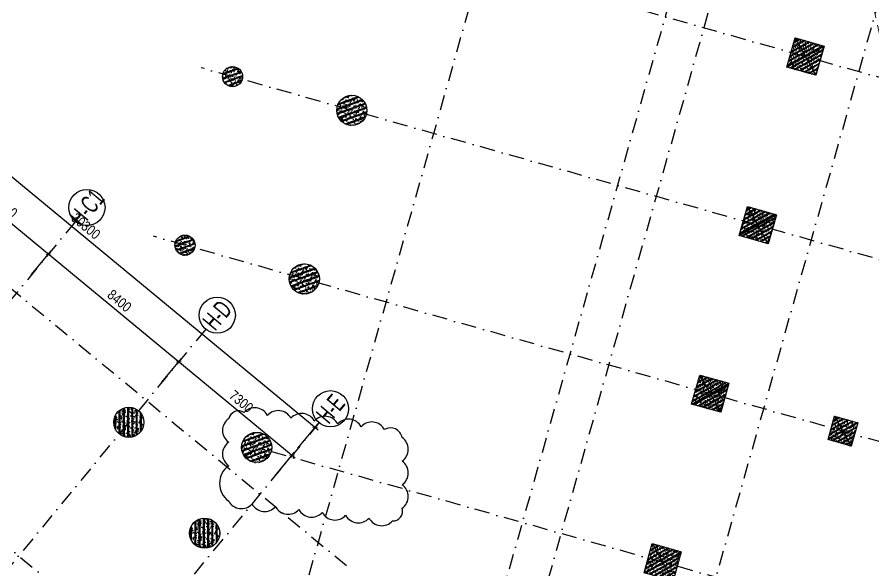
# Model space of a CAD drawing. Header units: millimetres. Extents: x -1307469 to 1307234, y -626931 to 1119422.
# Drawn here: x -69802 to -27223, y 107224 to 134728 of the extents above; entities that cross this region are included whole.
import ezdxf
from ezdxf.enums import TextEntityAlignment as Align

# ---------------------------------------------------------------- set-up
doc = ezdxf.new("R2010")
doc.units = ezdxf.units.MM
doc.header["$LTSCALE"] = 300
doc.header["$MEASUREMENT"] = 0
doc.linetypes.add('DASHDOT', pattern=[1, 0.5, -0.25, 0, -0.25])
doc.linetypes.add('HIDDEN', pattern=[0.375, 0.25, -0.125])
doc.layers.add('KT-Chi gioi XD', color=7, linetype='HIDDEN', true_color=0x0066cc)
for name, color, linetype in [('KT-Hatch', 251, 'Continuous'), ('KT-Kich thuoc', 9, 'Continuous'), ('KT-Luoi truc South Tower', 8, 'DASHDOT'), ('KT-Net cot vach', 6, 'Continuous'), ('ST_MBDV Cot vach 220805$0$AUDIT_I_220805193045-1', 50, 'Continuous')]:
    doc.layers.add(name, color=color, linetype=linetype)
doc.styles.add('Arial Narrow', font='ARIALN.TTF')
doc.styles.add('ST_MBDV Cot vach 220805$0$HBA-Text', font='GOTHIC.TTF')
doc.dimstyles.new('ccu12-200', dxfattribs={"dimscale": 200, "dimtxt": 2.5, "dimasz": 1, "dimexe": 1, "dimexo": 2, "dimgap": 1, "dimtad": 1, "dimdec": 0, "dimdsep": 46, "dimtxsty": 'Arial Narrow', "dimblk": 'ARCHTICK', "dimcen": -1, "dimdle": 1, "dimclrd": 256, "dimclre": 256, "dimclrt": 3, "dimadec": 0, "dimazin": 2, "dimtfac": 0.1, "dimtdec": 0, "dimtmove": 0, "dimatfit": 1, "dimldrblk": 'ARCHTICK', "dimfxl": 1, "dimtvp": 0.833333, "dimtolj": 1, "dimtzin": 12, "dimarcsym": 0})
pattern_1 = [(25, (-143805.96, 194849.12), (311.76915, -180), [37.5, -412.5]), (330, (-143805.96, 194849.12), (96.0694, 370.1782), [30, -330]), (75.4514, (-143779.97, 194834.12), (407.8386, 190.1779), [31.8701, -350.571]), (21.1842, (-143763.7, 194939.75), (448.6488, -300.5234), [56.25, -618.75]), (71.6356, (-143726.3, 194914.7), (629.386, 243.9225), [47.8051, -525.8565]), (326.1842, (-143763.7, 194939.75), (629.3859, 243.923), [45, -495]), (356, (-143728.94, 194895.96), (185.4137, -308.5802), [37.5, -412.5]), (301, (-143728.94, 194895.96), (263.4901, 277.1898), [30, -330]), (46.4514, (-143713.5, 194870.25), (448.9038, -31.3908), [31.8701, -350.571]), (12.5, (-143805.96, 194849.12), (75.8538, 148.28266), [0, -326, 0, -335, 0, -331.25]), (342.5, (-143805.96, 194849.12), (202.55378, 123.1402), [0, -191, 0, -318.5, 0, -126.25]), (302.5, (-143907.01, 194896.24), (237.13767, -123.02238), [0, -125, 0, -390, 0, -517.5]), (292.5, (-143952.32, 194917.37), (285.4262, -77.8696), [0, -162.5, 0, -259, 0, -367.5]), (20, (-143805.96, 194849.12), (-72.6793, 199.6847), []), (20, (-143780.07, 194904.63), (-72.6793, 199.6847), [])]
pattern_2 = [(50, (550, 1550), (286.904, -25.1), [30, -330]), (355, (550, 1550), (-55.5, 300.877), [24, -264]), (100.451, (573.9, 1547.9), (231.404, 275.776), [25.496, -280.457]), (46.184, (550, 1630), (426.896, -66.21), [45, -495]), (96.636, (585.57, 1624.5), (373.865, 389.65), [38.244, -420.685]), (351.184, (550, 1630), (373.865, 389.65), [36, -396]), (21, (590, 1610), (238.763, -161.048), [30, -330]), (326, (590, 1610), (97.326, 290.06), [24, -264]), (71.451, (609.9, 1596.58), (336.09, 129.012), [25.496, -280.457]), (37.5, (550, 1550), (4.864, 133.1575), [0, -260.8, 0, -268, 0, -265]), (7.5, (550, 1550), (105.228, 157.765), [0, -152.8, 0, -254.8, 0, -101]), (327.5, (460.8, 1550), (213.529, -9.022), [0, -100, 0, -312, 0, -414]), (317.5, (420.8, 1550), (233.274, 40.042), [0, -130, 0, -207.2, 0, -294]), (45, (550, 1550), (-120.208, 120.208), []), (45, (550, 1599), (-120.208, 120.208), [])]

# ---------------------------------------------------------------- blocks, each defined once
blk = doc.blocks.new('_ARCHTICK')
at = {"color": 0, "linetype": 'ByBlock', "const_width": 0.15}
blk.add_lwpolyline([(-0.5, -0.5), (0.5, 0.5)], dxfattribs=at)
blk = doc.blocks.new('*D422')
at = {"layer": 'Defpoints', "color": 0, "transparency": 16777216}
for p in [(-14254, 149758, 0), (-10901, 148811), (-34430, 78354, 0)]:
    blk.add_point(p, dxfattribs=at)
at = {"layer": 'KT-Kich thuoc', "lineweight": -2, "transparency": 16777216}
for p, q in [((-13869, 149649), (-10709, 148756)), ((-31132, 77214), (-10847, 149003)), ((-34045, 78245), (-30886, 77352))]:
    blk.add_line(p, q, dxfattribs=at)
at = {"layer": 'KT-Kich thuoc', "lineweight": -2, "transparency": 16777216, "xscale": 200, "yscale": 200, "zscale": 200}
for p, rotation in [((-10901, 148811), 74.2212191827257), ((-31078, 77407), 254.2212191827257)]:
    blk.add_blockref('_ARCHTICK', p, dxfattribs=dict(at, rotation=rotation))
at = {"layer": 'KT-Kich thuoc', "color": 3, "transparency": 16777216, "insert": (-21428, 113232), "char_height": 500, "attachment_point": 5, "rotation": 74.2212, "style": 'Arial Narrow'}
blk.add_mtext('\\A1;74200', dxfattribs=at)
blk = doc.blocks.new('*D412')
at = {"layer": 'Defpoints', "color": 0, "transparency": 16777216}
for p in [(-74211, 125628, 0), (-68243, 122960), (-69353, 121616, 0)]:
    blk.add_point(p, dxfattribs=at)
at = {"layer": 'KT-Kich thuoc', "lineweight": -2, "transparency": 16777216}
for p, q in [((-73956, 125936), (-72973, 127126)), ((-73255, 127099), (-68089, 122833)), ((-69098, 121924), (-68116, 123114))]:
    blk.add_line(p, q, dxfattribs=at)
at = {"layer": 'KT-Kich thuoc', "lineweight": -2, "transparency": 16777216, "xscale": 200, "yscale": 200, "zscale": 200}
for p, rotation in [((-73101, 126972), 140.4488267454919), ((-68243, 122960), 320.4488267454919)]:
    blk.add_blockref('_ARCHTICK', p, dxfattribs=dict(at, rotation=rotation))
at = {"layer": 'KT-Kich thuoc', "color": 3, "transparency": 16777216, "insert": (-70382, 125317), "char_height": 500, "attachment_point": 5, "rotation": 320.4488, "style": 'Arial Narrow'}
blk.add_mtext('\\A1;6300', dxfattribs=at)
blk = doc.blocks.new('*D413')
at = {"layer": 'Defpoints', "color": 0, "transparency": 16777216}
for p in [(-69353, 121616, 0), (-61766, 117611), (-62876, 116267, 0)]:
    blk.add_point(p, dxfattribs=at)
at = {"layer": 'KT-Kich thuoc', "lineweight": -2, "transparency": 16777216}
for p, q in [((-69098, 121924), (-68116, 123114)), ((-68397, 123087), (-61612, 117484)), ((-62621, 116576), (-61639, 117765))]:
    blk.add_line(p, q, dxfattribs=at)
at = {"layer": 'KT-Kich thuoc', "lineweight": -2, "transparency": 16777216, "xscale": 200, "yscale": 200, "zscale": 200}
for p, rotation in [((-68243, 122960), 140.4488267454919), ((-61766, 117611), 320.4488267454919)]:
    blk.add_blockref('_ARCHTICK', p, dxfattribs=dict(at, rotation=rotation))
at = {"layer": 'KT-Kich thuoc', "color": 3, "transparency": 16777216, "insert": (-64715, 120637), "char_height": 500, "attachment_point": 5, "rotation": 320.4488, "style": 'Arial Narrow'}
blk.add_mtext('\\A1;8400', dxfattribs=at)
blk = doc.blocks.new('*D414')
at = {"layer": 'Defpoints', "color": 0, "transparency": 16777216}
for p in [(-62876, 116267), (-56138, 112962), (-57247, 111619, 0)]:
    blk.add_point(p, dxfattribs=at)
at = {"layer": 'KT-Kich thuoc', "lineweight": -2, "transparency": 16777216}
for p, q in [((-62621, 116576), (-61639, 117765)), ((-61921, 117738), (-55984, 112835)), ((-56993, 111927), (-56011, 113116))]:
    blk.add_line(p, q, dxfattribs=at)
at = {"layer": 'KT-Kich thuoc', "lineweight": -2, "transparency": 16777216, "xscale": 200, "yscale": 200, "zscale": 200}
for p, rotation in [((-61767, 117610), 140.4488267454919), ((-56138, 112962), 320.4488267454919)]:
    blk.add_blockref('_ARCHTICK', p, dxfattribs=dict(at, rotation=rotation))
at = {"layer": 'KT-Kich thuoc', "color": 3, "transparency": 16777216, "insert": (-58663, 115637), "char_height": 500, "attachment_point": 5, "rotation": 320.4488, "style": 'Arial Narrow'}
blk.add_mtext('\\A1;7300', dxfattribs=at)
blk = doc.blocks.new('*U333')
h = blk.add_hatch()
h.set_pattern_fill('VATLIEU04', color=250, scale=40, style=0, pattern_type=2)
h.set_pattern_definition(pattern_2)
h.paths.add_polyline_path([(-475, -475), (1025, -475), (1025, 1025), (-475, 1025)])
at = {"color": 6, "ltscale": 0.25}
blk.add_lwpolyline([(-475, -475), (1025, -475), (1025, 1025), (-475, 1025)], close=True, dxfattribs=at)
at = {"layer": 'Defpoints', "linetype": 'ByBlock', "ltscale": 30}
for p, q in [((1025, -475), (-475, 1025)), ((-475, -475), (1025, 1025))]:
    blk.add_line(p, q, dxfattribs=at)
blk = doc.blocks.new('*U342')
h = blk.add_hatch()
h.set_pattern_fill('VATLIEU04', color=250, scale=40, style=0, pattern_type=2)
h.set_pattern_definition(pattern_2)
h.paths.add_polyline_path([(-475, -475), (1025, -475), (1025, 1025), (-475, 1025)])
at = {"color": 6, "ltscale": 0.25}
blk.add_lwpolyline([(-475, -475), (1025, -475), (1025, 1025), (-475, 1025)], close=True, dxfattribs=at)
at = {"layer": 'Defpoints', "linetype": 'ByBlock', "ltscale": 30}
for p, q in [((1025, -475), (-475, 1025)), ((-475, -475), (1025, 1025))]:
    blk.add_line(p, q, dxfattribs=at)
blk = doc.blocks.new('*U343')
h = blk.add_hatch()
h.set_pattern_fill('VATLIEU04', color=250, scale=40, style=0, pattern_type=2)
h.set_pattern_definition(pattern_2)
h.paths.add_polyline_path([(-475, -475), (1025, -475), (1025, 1025), (-475, 1025)])
at = {"color": 6, "ltscale": 0.25}
blk.add_lwpolyline([(-475, -475), (1025, -475), (1025, 1025), (-475, 1025)], close=True, dxfattribs=at)
at = {"layer": 'Defpoints', "linetype": 'ByBlock', "ltscale": 30}
for p, q in [((1025, -475), (-475, 1025)), ((-475, -475), (1025, 1025))]:
    blk.add_line(p, q, dxfattribs=at)
blk = doc.blocks.new('*U344')
h = blk.add_hatch()
h.set_pattern_fill('VATLIEU04', color=250, scale=40, style=0, pattern_type=2)
h.set_pattern_definition(pattern_2)
h.paths.add_polyline_path([(-475, -475), (1025, -475), (1025, 1025), (-475, 1025)])
at = {"color": 6, "ltscale": 0.25}
blk.add_lwpolyline([(-475, -475), (1025, -475), (1025, 1025), (-475, 1025)], close=True, dxfattribs=at)
at = {"layer": 'Defpoints', "linetype": 'ByBlock', "ltscale": 30}
for p, q in [((1025, -475), (-475, 1025)), ((-475, -475), (1025, 1025))]:
    blk.add_line(p, q, dxfattribs=at)
blk = doc.blocks.new('*U337')
h = blk.add_hatch()
h.set_pattern_fill('VATLIEU04', color=250, scale=40, style=0, pattern_type=2)
h.set_pattern_definition([(50, (250, 1250), (286.904, -25.1), [30, -330]), (355, (250, 1250), (-55.5, 300.877), [24, -264]), (100.451, (273.9, 1247.9), (231.404, 275.776), [25.496, -280.457]), (46.184, (250, 1330), (426.896, -66.21), [45, -495]), (96.636, (285.57, 1324.5), (373.865, 389.65), [38.244, -420.685]), (351.184, (250, 1330), (373.86, 389.65), [36, -396]), (21, (290, 1310), (238.763, -161.048), [30, -330]), (326, (290, 1310), (97.326, 290.06), [24, -264]), (71.451, (309.9, 1296.58), (336.09, 129.012), [25.496, -280.457]), (37.5, (250, 1250), (4.864, 133.1575), [0, -260.8, 0, -268, 0, -265]), (7.5, (250, 1250), (105.228, 157.765), [0, -152.8, 0, -254.8, 0, -101]), (327.5, (160.8, 1250), (213.529, -9.022), [0, -100, 0, -312, 0, -414]), (317.5, (120.8, 1250), (233.274, 40.042), [0, -130, 0, -207.2, 0, -294]), (45, (250, 1250), (-120.208, 120.208), []), (45, (250, 1299), (-120.208, 120.208), [])])
h.paths.add_polyline_path([(-475, -475), (725, -475), (725, 725), (-475, 725)])
at = {"color": 6, "ltscale": 0.25}
blk.add_lwpolyline([(-475, -475), (725, -475), (725, 725), (-475, 725)], close=True, dxfattribs=at)
at = {"layer": 'Defpoints', "linetype": 'ByBlock', "ltscale": 30}
for p, q in [((725, -475), (-475, 725)), ((-475, -475), (725, 725))]:
    blk.add_line(p, q, dxfattribs=at)
blk = doc.blocks.new('ST_MBDV Cot vach 220805$0$GRID-SYM-flat-103')
at = {"layer": 'ST_MBDV Cot vach 220805$0$AUDIT_I_220805193045-1'}
blk.add_circle((0, 0, 0), 900, dxfattribs=at)
at = {"layer": 'ST_MBDV Cot vach 220805$0$AUDIT_I_220805193045-1', "style": 'ST_MBDV Cot vach 220805$0$HBA-Text'}
blk.add_attdef('GRID', text='', height=900, rotation=19.0471, dxfattribs=at).set_placement((0, 0, 0), align=Align.MIDDLE_CENTER)
blk = doc.blocks.new('*D400')
at = {"layer": 'Defpoints', "color": 0, "transparency": 16777216}
for p in [(-79464, 132301, 0), (-54992, 114350), (-56101, 113007)]:
    blk.add_point(p, dxfattribs=at)
at = {"layer": 'KT-Kich thuoc', "lineweight": -2, "transparency": 16777216}
for p, q in [((-79210, 132609), (-78228, 133798)), ((-78509, 133771), (-54838, 114223)), ((-55847, 113315), (-54865, 114504))]:
    blk.add_line(p, q, dxfattribs=at)
at = {"layer": 'KT-Kich thuoc', "lineweight": -2, "transparency": 16777216, "xscale": 200, "yscale": 200, "zscale": 200}
for p, rotation in [((-78355, 133644), 140.448826737223), ((-54992, 114350), 320.448826737223)]:
    blk.add_blockref('_ARCHTICK', p, dxfattribs=dict(at, rotation=rotation))
at = {"layer": 'KT-Kich thuoc', "color": 3, "transparency": 16777216, "insert": (-66384, 124348), "char_height": 500, "attachment_point": 5, "rotation": 320.4488, "style": 'Arial Narrow'}
blk.add_mtext('\\A1;30300', dxfattribs=at)

msp = doc.modelspace()

# ---------------------------------------------------------------- hatches: boundary and pattern name
at = {"layer": 'KT-Hatch', "ltscale": 0.5}
h = msp.add_hatch(dxfattribs=at)
h.set_pattern_fill('VATLIEU04', color=256, scale=50, angle=335, pattern_type=2)
h.set_pattern_definition(pattern_1)
edge = h.paths.add_edge_path()
edge.add_arc((-59094.3, 131773.4), 500, 0, 360)
h = msp.add_hatch(dxfattribs=at)
h.set_pattern_fill('VATLIEU04', color=256, scale=50, angle=335, pattern_type=2)
h.set_pattern_definition([(25, (-136712.76, 239295.1), (311.76915, -180), [37.5, -412.5]), (330, (-136712.76, 239295.1), (96.0694, 370.1782), [30, -330]), (75.4514, (-136686.78, 239280.1), (407.83865, 190.1779), [31.8701, -350.5711]), (21.1842, (-136670.5, 239385.7), (448.6488, -300.5234), [56.25, -618.75]), (71.6356, (-136633.1, 239360.7), (629.386, 243.9225), [47.8051, -525.8565]), (326.1842, (-136670.5, 239385.7), (629.3859, 243.923), [45, -495]), (356, (-136635.75, 239341.93), (185.4137, -308.5802), [37.5, -412.5]), (301, (-136635.75, 239341.93), (263.4901, 277.1898), [30, -330]), (46.4514, (-136620.3, 239316.2), (448.9038, -31.3908), [31.8701, -350.5711]), (12.5, (-136712.76, 239295.09), (75.8538, 148.28266), [0, -326, 0, -335, 0, -331.25]), (342.5, (-136712.76, 239295.09), (202.55378, 123.1402), [0, -191, 0, -318.5, 0, -126.25]), (302.5, (-136813.81, 239342.21), (237.13767, -123.02238), [0, -125, 0, -390, 0, -517.5]), (292.5, (-136859.13, 239363.34), (285.42618, -77.8696), [0, -162.5, 0, -259, 0, -367.5]), (20, (-136712.76, 239295.09), (-72.67928, 199.68468), []), (20, (-136686.87, 239350.6), (-72.67928, 199.68468), [])])
edge = h.paths.add_edge_path()
edge.add_arc((-53166.5, 130098.3), 750, 0, 360)
h = msp.add_hatch(dxfattribs=at)
h.set_pattern_fill('VATLIEU04', color=256, scale=50, angle=335, pattern_type=2)
h.set_pattern_definition(pattern_1)
edge = h.paths.add_edge_path()
edge.add_arc((-61460.1, 123401.2), 500, 0, 360)
h = msp.add_hatch(dxfattribs=at)
h.set_pattern_fill('VATLIEU04', color=256, scale=50, angle=335, pattern_type=2)
h.set_pattern_definition([(25, (-139078.5, 230922.92), (311.76915, -180), [37.5, -412.5]), (330, (-139078.5, 230922.9), (96.0694, 370.1782), [30, -330]), (75.4514, (-139052.5, 230907.9), (407.83865, 190.1779), [31.8701, -350.5711]), (21.1842, (-139036.24, 231013.55), (448.6488, -300.5234), [56.25, -618.75]), (71.6356, (-138998.85, 230988.5), (629.386, 243.9225), [47.8051, -525.8565]), (326.1842, (-139036.24, 231013.55), (629.3859, 243.923), [45, -495]), (356, (-139001.49, 230969.76), (185.4137, -308.5802), [37.5, -412.5]), (301, (-139001.5, 230969.76), (263.4901, 277.1898), [30, -330]), (46.4514, (-138986.03, 230944.04), (448.9038, -31.3908), [31.8701, -350.5711]), (12.5, (-139078.5, 230922.92), (75.8538, 148.28266), [0, -326, 0, -335, 0, -331.25]), (342.5, (-139078.5, 230922.92), (202.55378, 123.1402), [0, -191, 0, -318.5, 0, -126.25]), (302.5, (-139179.55, 230970.04), (237.13767, -123.02238), [0, -125, 0, -390, 0, -517.5]), (292.5, (-139224.87, 230991.17), (285.42618, -77.8696), [0, -162.5, 0, -259, 0, -367.5]), (20, (-139078.5, 230922.92), (-72.67928, 199.68468), []), (20, (-139052.61, 230978.43), (-72.67928, 199.68468), [])])
edge = h.paths.add_edge_path()
edge.add_arc((-55532.2, 121726.2), 750, 0, 360)
h = msp.add_hatch(dxfattribs=at)
h.set_pattern_fill('VATLIEU04', color=256, scale=50, angle=45, pattern_type=2)
h.set_pattern_definition([(95, (-91883, 95493.76), (275.776, 231.4035), [37.5, -412.5]), (40, (-91883, 95493.76), (-314.996, 216.884), [30, -330]), (145.4514, (-91860.02, 95513.04), (-39.2197, 448.2876), [31.87, -350.571]), (91.1842, (-91953.7, 95564.47), (435.8465, 318.807), [56.25, -618.75]), (141.6356, (-91917.4, 95591.03), (-13.9495, 674.856), [47.805, -525.8565]), (36.1842, (-91953.7, 95564.47), (-13.95, 674.856), [45, -495]), (66, (-91900.68, 95582.14), (353.3858, 68.6912), [37.5, -412.5]), (11, (-91900.68, 95582.14), (-170.3543, 342.4042), [30, -330]), (116.4514, (-91871.23, 95587.87), (183.0318, 411.0953), [31.87, -350.571]), (82.5, (-91883, 95493.76), (-113.3966, 121.9949), [0, -326, 0, -335, 0, -331.25]), (52.5, (-91883, 95493.76), (-46.4365, 232.4547), [0, -191, 0, -318.5, 0, -126.25]), (12.5, (-91961.85, 95414.91), (196.7091, 180.7604), [0, -125, 0, -390, 0, -517.5]), (2.5, (-91997.2, 95379.56), (170.795, 241.5799), [0, -162.5, 0, -259, 0, -367.5]), (90, (-91883, 95493.76), (-212.5, 0), []), (90, (-91926.31, 95537.07), (-212.5, 0), [])])
edge = h.paths.add_edge_path()
edge.add_arc((-64250.5, 114602.8), 750, 0, 360)
h = msp.add_hatch(dxfattribs=at)
h.set_pattern_fill('VATLIEU04', color=256, scale=50, angle=335, pattern_type=2)
h.set_pattern_definition([(25, (-141444.23, 222550.74), (311.76915, -180), [37.5, -412.5]), (330, (-141444.23, 222550.74), (96.0694, 370.1782), [30, -330]), (75.4514, (-141418.25, 222535.74), (407.83865, 190.1779), [31.8701, -350.5711]), (21.1842, (-141401.97, 222641.37), (448.6488, -300.5234), [56.25, -618.75]), (71.6356, (-141364.6, 222616.33), (629.386, 243.9225), [47.8051, -525.8565]), (326.1842, (-141401.97, 222641.4), (629.3859, 243.923), [45, -495]), (356, (-141367.22, 222597.58), (185.4137, -308.5802), [37.5, -412.5]), (301, (-141367.22, 222597.6), (263.4901, 277.1898), [30, -330]), (46.4514, (-141351.77, 222571.87), (448.9038, -31.3908), [31.8701, -350.5711]), (12.5, (-141444.23, 222550.74), (75.8538, 148.28266), [0, -326, 0, -335, 0, -331.25]), (342.5, (-141444.23, 222550.74), (202.55378, 123.1402), [0, -191, 0, -318.5, 0, -126.25]), (302.5, (-141545.29, 222597.86), (237.13767, -123.02238), [0, -125, 0, -390, 0, -517.5]), (292.5, (-141590.6, 222619), (285.42618, -77.8696), [0, -162.5, 0, -259, 0, -367.5]), (20, (-141444.23, 222550.74), (-72.67928, 199.68468), []), (20, (-141418.35, 222606.25), (-72.67928, 199.68468), [])])
edge = h.paths.add_edge_path()
edge.add_arc((-57897.9, 113354), 750, 0, 360)
h = msp.add_hatch(dxfattribs=at)
h.set_pattern_fill('VATLIEU04', color=256, scale=50, angle=45, pattern_type=2)
h.set_pattern_definition([(95, (-88118.55, 89985.63), (275.776, 231.4035), [37.5, -412.5]), (40, (-88118.55, 89985.63), (-314.996, 216.884), [30, -330]), (145.4514, (-88095.57, 90004.9), (-39.2197, 448.2876), [31.87, -350.571]), (91.1842, (-88189.26, 90056.34), (435.8465, 318.807), [56.25, -618.75]), (141.6356, (-88152.94, 90082.9), (-13.9495, 674.856), [47.805, -525.8565]), (36.1842, (-88189.26, 90056.34), (-13.95, 674.856), [45, -495]), (66, (-88136.23, 90074), (353.3858, 68.6912), [37.5, -412.5]), (11, (-88136.23, 90074), (-170.3543, 342.4042), [30, -330]), (116.4514, (-88106.78, 90079.74), (183.0318, 411.0953), [31.87, -350.571]), (82.5, (-88118.55, 89985.63), (-113.3966, 121.9949), [0, -326, 0, -335, 0, -331.25]), (52.5, (-88118.55, 89985.63), (-46.4365, 232.4547), [0, -191, 0, -318.5, 0, -126.25]), (12.5, (-88197.4, 89906.78), (196.7091, 180.7604), [0, -125, 0, -390, 0, -517.5]), (2.5, (-88232.75, 89871.43), (170.795, 241.5799), [0, -162.5, 0, -259, 0, -367.5]), (90, (-88118.55, 89985.63), (-212.5, 0), []), (90, (-88161.86, 90028.94), (-212.5, 0), [])])
edge = h.paths.add_edge_path()
edge.add_arc((-60486.1, 109094.7), 750, 0, 360)

# ---------------------------------------------------------------- linework, layer by layer
at = {"layer": 'Defpoints'}
msp.add_lwpolyline([(-59288.4, 110693.6, 0.5205671), (-58125.6, 110552.3, 0.5205671), (-56962.9, 110411, 0.5205671), (-55800.2, 110269.7, 0.5205671), (-54637.4, 110128.4, 0.5205671), (-53474.7, 109987.1, 0.5205671), (-52312, 109845.8, 0.5205671), (-51149.3, 109704.5, 0.5205671), (-50667.3, 110331.7, 0.5205671), (-50667.3, 111502.9, 0.5205671), (-50667.3, 112674.2, 0.5205671), (-50667.3, 113845.5, 0.5205671), (-51543.3, 114240.8, 0.5205671), (-52706, 114382.1, 0.5205671), (-53868.8, 114523.4, 0.5205671), (-55031.5, 114664.7, 0.5205671), (-56194.2, 114806, 0.5205671), (-57356.9, 114947.3, 0.5205671), (-58519.7, 115088.7, 0.5205671), (-59288.4, 114785.1, 0.5205671), (-59288.4, 113613.8, 0.5205671), (-59288.4, 112442.6, 0.5205671)], format="xyb", close=True, dxfattribs=at)
at = {"layer": 'KT-Chi gioi XD', "lineweight": 13, "ltscale": 10, "elevation": 0, "flags": 128}
msp.add_lwpolyline([(-29078.1, 143772.1), (-33774.2, 161645), (-36124.3, 162456.9), (-45058.2, 155685.5), (-68562, 137753.5), (-92229.5, 120645.5, 0.684877), (-61797, 6849.6), (-41426.4, 4693.7), (-2997.3, 5908.3), (-146.9, 9554.9)], format="xyb", close=True, dxfattribs=at)
at = {"layer": 'KT-Luoi truc South Tower', "ltscale": 5}
for p, q in [((-38376.6, 166919.4), (-63723.7, 77217.8)), ((-29234.6, 164336.2), (-54581.7, 74634.5)), ((-27310, 163792.3), (-52657.1, 74090.7)), ((-19611.4, 161616.9), (-44958.5, 71915.3)), ((-16268.7, 128712.7), (-58287.6, 140586.1)), ((-85240.1, 133752.7), (-53191, 107285.4)), ((-18634.4, 120340.6), (-60653.3, 132213.9)), ((-91607.7, 126042.2), (-67870, 106438.6)), ((-66907, 124577.9), (-76788, 112613.1)), ((-21000.2, 111968.4), (-63019, 123841.7)), ((-60430.1, 119229.1), (-70311.1, 107264.3)), ((-54801.4, 114580.7), (-76745.2, 88009.1)), ((-23227.9, 103557.2), (-57897.9, 113354))]:
    msp.add_line(p, q, dxfattribs=at)
at = {"layer": 'KT-Net cot vach', "ltscale": 0.5}
for centre, radius in [((-59094.3, 131773.4), 500), ((-53166.5, 130098.3), 750), ((-61460.1, 123401.2), 500), ((-55532.2, 121726.2), 750), ((-64250.5, 114602.8), 750), ((-57897.9, 113354), 750), ((-60486.1, 109094.7), 750)]:
    msp.add_circle(centre, radius, dxfattribs=at)

# ---------------------------------------------------------------- block references
at = {"layer": 'KT-Kich thuoc'}
ref = msp.add_blockref('ST_MBDV Cot vach 220805$0$GRID-SYM-flat-103', (-66333.9, 125271.9, 0), dxfattribs=at)
ref.add_attrib('GRID', 'H-C1', dxfattribs={"layer": 'ST_MBDV Cot vach 220805$0$AUDIT_I_220805193045-1', "height": 900, "rotation": 50, "style": 'ST_MBDV Cot vach 220805$0$HBA-Text', "width": 0.65}).set_placement((-66333.9, 125271.9, 0), align=Align.MIDDLE_CENTER)
ref = msp.add_blockref('ST_MBDV Cot vach 220805$0$GRID-SYM-flat-103', (-59857, 119923, 0), dxfattribs=at)
ref.add_attrib('GRID', 'H-D', dxfattribs={"layer": 'ST_MBDV Cot vach 220805$0$AUDIT_I_220805193045-1', "height": 900, "rotation": 50, "style": 'ST_MBDV Cot vach 220805$0$HBA-Text', "width": 0.65}).set_placement((-59857, 119923, 0), align=Align.MIDDLE_CENTER)
ref = msp.add_blockref('ST_MBDV Cot vach 220805$0$GRID-SYM-flat-103', (-54228.3, 115274.6, 0), dxfattribs=at)
ref.add_attrib('GRID', 'H-E', dxfattribs={"layer": 'ST_MBDV Cot vach 220805$0$AUDIT_I_220805193045-1', "height": 900, "rotation": 50, "style": 'ST_MBDV Cot vach 220805$0$HBA-Text', "width": 0.65}).set_placement((-54228.3, 115274.6, 0), align=Align.MIDDLE_CENTER)
at = {"layer": 'KT-Net cot vach', "linetype": 'ByBlock', "xscale": -0.9999999999999997, "rotation": 254.2212213650004}
for name, p in [('*U344', (-30960.3, 132578.4)), ('*U343', (-33326.1, 124206.2)), ('*U342', (-35691.8, 115834.1)), ('*U337', (-28914.8, 114074.9)), ('*U333', (-38057.5, 107461.9))]:
    msp.add_blockref(name, p, dxfattribs=at)

# ---------------------------------------------------------------- dimensions: what is measured, and where the dimension line sits
at = {"layer": 'KT-Kich thuoc'}
for base, p1, p2, angle, picture, middle in [((-10901.4, 148810.6), (-34430.3, 78353.9, 0), (-14253.6, 149757.8, 0), 74.22122, '*D422', (-21427.8, 113232.4)), ((-68243.2, 122959.9), (-74210.6, 125627.7, 0), (-69353, 121616.1, 0), 140.44883, '*D412', (-70382.1, 125316.8)), ((-61766.3, 117611.1), (-69353, 121616.1, 0), (-62876.1, 116267.2, 0), 140.44883, '*D413', (-64714.8, 120636.6)), ((-56138.1, 112962.1), (-62876.1, 116267.2), (-57247.4, 111618.8, 0), 140.44883, '*D414', (-58662.5, 115637.3))]:
    dim = msp.add_linear_dim(base=base, p1=p1, p2=p2, angle=angle, dimstyle='ccu12-200', dxfattribs=at)
    dim.commit()
    dim.dimension.update_dxf_attribs({"geometry": picture, "text_midpoint": middle})
dim = msp.add_aligned_dim(p1=(-79464.2, 132300.8, 0), p2=(-56101.2, 113006.7), distance=1742.1, dimstyle='ccu12-200', dxfattribs=at)
dim.commit()
dim.dimension.update_dxf_attribs({"geometry": '*D400', "text_midpoint": (-66383.5, 124348)})

doc.saveas('drawing.dxf')
